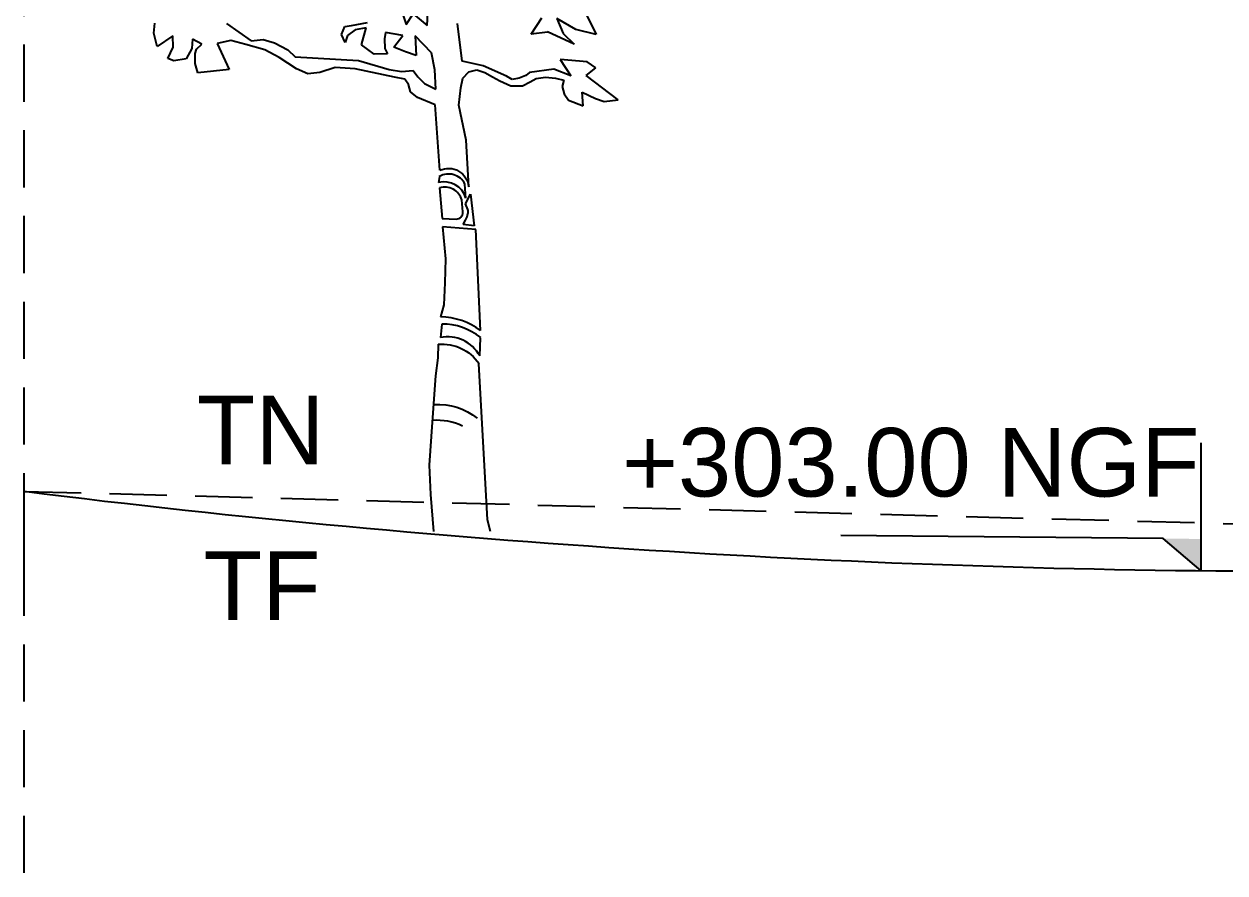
# Model space of a CAD drawing. Header units: millimetres. Extents: x 3.3 to 31.3, y 2.1 to 31.8.
# Drawn here: x 4.34 to 9.59, y 21.93 to 25.65 of the extents above; entities that cross this region are included whole.
import ezdxf

# ---------------------------------------------------------------- set-up
doc = ezdxf.new("R2010")
doc.units = ezdxf.units.MM
doc.linetypes.add('CACHE', pattern=[0.375, 0.25, -0.125])
for name, color, linetype in [('Cotations', 1, 'Continuous'), ('Limites', 7, 'Continuous'), ('Texte', 7, 'Continuous')]:
    doc.layers.add(name, color=color, linetype=linetype)
doc.styles.get("Standard").update_dxf_attribs({"font": 'arial.ttf'})

# ---------------------------------------------------------------- blocks, each defined once
blk = doc.blocks.new('E13')
at = {"color": 84, "true_color": 0x2aaf18}
for p, q in [((0.9328, 18.023), (0.8891, 17.9325)), ((0.9537, 17.9484), (1.0135, 17.9836)), ((1.0135, 17.9836), (0.9936, 17.9358)), ((1.0957, 17.9337), (1.0618, 17.9856)), ((1.6674, 17.9611), (1.617, 17.9707)), ((0.8891, 17.9325), (0.9537, 17.9484)), ((0.9537, 17.9484), (0.9537, 17.9484)), ((0.9587, 17.9017), (1.0432, 17.9407)), ((0.9936, 17.9358), (0.9587, 17.9017)), ((1.0432, 17.9407), (1.0442, 17.9395)), ((1.0442, 17.9395), (1.0957, 17.9337)), ((1.5047, 17.9289), (1.5596, 17.9391)), ((1.5596, 17.9391), (1.5629, 17.9188)), ((1.6205, 17.9534), (1.6561, 17.9477)), ((1.6362, 17.8999), (1.6205, 17.9534)), ((1.6561, 17.9477), (1.6801, 17.9288)), ((1.689, 17.9576), (1.6674, 17.9611)), ((1.6993, 17.9322), (1.689, 17.9576)), ((2.2859, 17.8938), (2.2968, 17.9365)), ((2.2968, 17.9365), (2.2935, 17.9682)), ((1.4648, 17.9282), (1.4619, 17.8651)), ((1.5324, 17.8919), (1.5047, 17.9289)), ((1.5629, 17.9188), (1.5614, 17.8878)), ((1.5952, 17.87), (1.6362, 17.8999)), ((1.6801, 17.9288), (1.6878, 17.9065)), ((1.6878, 17.9065), (1.6993, 17.9322)), ((2.0522, 17.9136), (2.0953, 17.9038)), ((2.0953, 17.9038), (2.0576, 17.8214)), ((2.1444, 17.9019), (2.1741, 17.9175)), ((2.161, 17.8855), (2.1444, 17.9019)), ((2.1741, 17.9175), (2.1764, 17.8881)), ((2.2354, 17.892), (2.2363, 17.9279)), ((2.2363, 17.9279), (2.2859, 17.8938)), ((1.4619, 17.8651), (1.4961, 17.8776)), ((1.4961, 17.8776), (1.5324, 17.8919)), ((1.5614, 17.8878), (1.5536, 17.8713)), ((1.5536, 17.8713), (1.5952, 17.87)), ((2.1649, 17.8719), (2.161, 17.8855)), ((2.1658, 17.8594), (2.1649, 17.8719)), ((2.1651, 17.8397), (2.1658, 17.8594)), ((2.1764, 17.8881), (2.1939, 17.8545)), ((2.2527, 17.8557), (2.2354, 17.892)), ((0.8894, 17.8263), (0.9173, 17.845)), ((0.9208, 17.8023), (0.8894, 17.8263)), ((0.9173, 17.845), (1.0035, 17.8528)), ((1.0035, 17.8528), (0.9691, 17.8005)), ((2.0576, 17.8214), (2.1572, 17.81)), ((2.1572, 17.81), (2.1651, 17.8397)), ((2.1939, 17.8545), (2.2332, 17.8486)), ((2.2332, 17.8486), (2.2527, 17.8557)), ((0.8183, 17.7248), (0.9208, 17.8023)), ((0.9917, 17.7874), (0.9969, 17.7669)), ((0.9338, 17.749), (0.8914, 17.7287)), ((0.9305, 17.7057), (0.9338, 17.749)), ((0.9903, 17.7439), (0.9773, 17.723)), ((0.9969, 17.7669), (0.9903, 17.7439)), ((0.9969, 17.7669), (0.9969, 17.7669)), ((0.8633, 17.7195), (0.8183, 17.7248)), ((0.8914, 17.7287), (0.8633, 17.7195)), ((0.9773, 17.723), (0.9305, 17.7057)), ((0.9305, 17.7057), (0.9305, 17.7057)), ((0.9773, 17.723), (0.9773, 17.723))]:
    blk.add_line(p, q, dxfattribs=at)
at = {"color": 47, "true_color": 0x8d6a35}
for p, q in [((1.4267, 17.9606), (1.4242, 18.0025)), ((1.4712, 17.9978), (1.4267, 17.9606)), ((1.4933, 17.9639), (1.4712, 17.9978)), ((1.5078, 18.0056), (1.4933, 17.9639)), ((1.3157, 17.8478), (1.3305, 17.9669)), ((1.4125, 17.8745), (1.4648, 17.9282)), ((1.9133, 17.9063), (1.8699, 17.8831)), ((1.9493, 17.9168), (1.9133, 17.9063)), ((1.4027, 17.8203), (1.4125, 17.8745)), ((1.8473, 17.861), (1.6456, 17.8499)), ((1.8426, 17.8235), (1.8983, 17.859)), ((1.8699, 17.8831), (1.8473, 17.861)), ((1.8983, 17.859), (1.9438, 17.884)), ((1.1746, 17.7999), (1.2483, 17.833)), ((1.269, 17.82), (1.2437, 17.8117)), ((1.2483, 17.833), (1.3157, 17.8478)), ((1.2942, 17.8135), (1.269, 17.82)), ((1.4715, 17.8178), (1.4567, 17.7973)), ((1.5084, 17.815), (1.4715, 17.8178)), ((1.5479, 17.8214), (1.5084, 17.815)), ((1.5308, 17.7962), (1.656, 17.8226)), ((1.6456, 17.8499), (1.5479, 17.8214)), ((1.656, 17.8226), (1.7197, 17.8272)), ((1.7197, 17.8272), (1.7688, 17.8113)), ((1.8072, 17.8072), (1.8426, 17.8235)), ((1.1229, 17.7687), (1.0985, 17.7819)), ((1.1015, 17.8112), (1.1132, 17.8016)), ((1.1132, 17.8016), (1.1335, 17.7936)), ((1.1335, 17.7936), (1.1559, 17.7889)), ((1.1559, 17.7889), (1.1746, 17.7999)), ((1.1953, 17.7848), (1.16, 17.7688)), ((1.219, 17.7973), (1.1953, 17.7848)), ((1.2437, 17.8117), (1.219, 17.7973)), ((1.3134, 17.7931), (1.2942, 17.8135)), ((1.4567, 17.7973), (1.4353, 17.7762)), ((1.4863, 17.7731), (1.4979, 17.7903)), ((1.4979, 17.7903), (1.5308, 17.7962)), ((1.7688, 17.8113), (1.8072, 17.8072)), ((1.16, 17.7688), (1.1229, 17.7687)), ((1.388, 17.4801), (1.3904, 17.461)), ((1.304, 17.4118), (1.3066, 17.456)), ((1.3872, 17.4442), (1.3792, 17.3469)), ((1.289, 17.4245), (1.2775, 17.3237)), ((1.3043, 17.3929), (1.289, 17.4245)), ((1.313, 17.3675), (1.3169, 17.406)), ((1.2995, 17.3523), (1.2968, 17.3625)), ((1.2975, 17.3751), (1.3043, 17.3929)), ((1.2775, 17.3237), (1.312, 17.3278)), ((1.3044, 17.3417), (1.2995, 17.3523)), ((1.312, 17.3278), (1.3044, 17.3417)), ((1.3792, 17.3469), (1.3344, 17.345)), ((1.3805, 17.0103), (1.3848, 16.9675)), ((1.2596, 16.9092), (1.2565, 16.9674)), ((1.2252, 16.35), (1.2344, 16.3879))]:
    blk.add_line(p, q, dxfattribs=at)
at = {"color": 45, "true_color": 0xba8d4a}
for p, q in [((2.0658, 17.9675), (1.9869, 17.9121)), ((1.9438, 17.884), (2.0038, 17.9002)), ((1.9869, 17.9121), (1.9493, 17.9168)), ((2.0038, 17.9002), (2.0522, 17.9136)), ((0.9691, 17.8005), (1.0238, 17.8217)), ((1.0238, 17.8217), (1.1015, 17.8112)), ((1.3988, 17.7589), (1.4027, 17.8203)), ((1.0179, 17.7937), (0.9917, 17.7874)), ((1.0503, 17.7961), (1.0179, 17.7937)), ((1.0803, 17.792), (1.0503, 17.7961)), ((1.0985, 17.7819), (1.0803, 17.792)), ((1.3195, 17.7623), (1.3134, 17.7931)), ((1.3259, 17.7076), (1.3195, 17.7623)), ((1.4353, 17.7762), (1.3988, 17.7589)), ((1.4574, 17.7317), (1.4796, 17.75)), ((1.4796, 17.75), (1.4863, 17.7731)), ((1.3029, 17.5957), (1.3259, 17.7076)), ((1.3866, 17.5002), (1.4017, 17.7086)), ((1.4017, 17.7086), (1.4574, 17.7317)), ((1.2946, 17.4475), (1.3029, 17.5957)), ((1.2946, 17.4475), (1.2946, 17.4475)), ((1.2566, 16.9899), (1.2718, 17.312)), ((1.2718, 17.312), (1.3777, 17.3198)), ((1.3777, 17.3198), (1.368, 17.2182)), ((1.368, 17.2182), (1.3706, 17.1423)), ((1.3706, 17.1423), (1.3739, 17.0719)), ((1.3739, 17.0719), (1.3842, 17.0332)), ((1.3916, 16.9463), (1.3932, 16.9037)), ((1.3932, 16.9037), (1.4002, 16.8463)), ((1.2344, 16.3879), (1.2619, 16.8853)), ((1.4002, 16.8463), (1.4059, 16.7727)), ((1.4059, 16.7727), (1.4141, 16.6527)), ((1.4141, 16.6527), (1.4201, 16.5613)), ((1.4201, 16.5613), (1.4159, 16.4677)), ((1.4159, 16.4677), (1.4064, 16.35))]:
    blk.add_line(p, q, dxfattribs=at)
for centre, major_axis, start_param, end_param in [((1.359, 17.4418), (-0.0397, 0.051), 5.181167, 7.104727), ((1.3794, 16.8037), (-0.0879, 0.113), 5.536991, 6.586303)]:
    blk.add_ellipse(centre, major_axis=major_axis, ratio=1, start_param=start_param, end_param=end_param, dxfattribs=at)
at = {"color": 47, "true_color": 0x8d6a35, "extrusion": (0, 0, -1)}
for centre, major_axis, start_param, end_param in [((1.3584, 17.4307), (-0.0354, 0.0455), 5.827895, 7.485347), ((1.3727, 17.3915), (-0.044, 0.0566), 5.660511, 7.192627), ((1.3705, 17.3911), (0.0439, 0.0341), 4.072822, 5.678842), ((1.3166, 17.3678), (-0.0126, 0.0162), 5.113129, 5.740899), ((1.3335, 17.3655), (-0.0126, 0.0162), 3.758713, 5.472732), ((1.3775, 16.8182), (-0.118, 0.1517), 6.262862, 6.95973), ((1.3611, 16.8548), (0.0909, 0.0707), 4.294084, 5.580261), ((1.3968, 16.5093), (0.1541, 0.1198), 4.934791, 5.439497)]:
    blk.add_ellipse(centre, major_axis=major_axis, ratio=1, start_param=start_param, end_param=end_param, dxfattribs=at)
at = {"color": 45, "true_color": 0xba8d4a, "extrusion": (0, 0, -1)}
blk.add_ellipse((1.3857, 16.8191), major_axis=(0.169, 0.1315), ratio=1, start_param=-1.556919, end_param=-0.916997, dxfattribs=at)
at = {"color": 47, "true_color": 0x8d6a35}
blk.add_ellipse((1.3918, 16.56), major_axis=(-0.1198, 0.1541), ratio=1, start_param=5.556078, end_param=6.31117, dxfattribs=at)

msp = doc.modelspace()

# ---------------------------------------------------------------- hatches: boundary and pattern name
at = {"layer": 'Cotations', "transparency": 33554687}
h = msp.add_hatch(color=256, dxfattribs=at)
h.dxf.hatch_style = 1
h.paths.add_polyline_path([(9.3226, 23.3936), (9.49, 23.2531), (9.49, 23.392)])

# ---------------------------------------------------------------- linework, layer by layer
msp.add_line((4.337, 23.2503), (4.337, 23.6003))
at = {"linetype": 'CACHE'}
msp.add_line((4.337, 23.6003), (28.687, 22.9503), dxfattribs=at)
msp.add_arc((9.997, 69.1905), 45.9401, 262.92296, 270)
at = {"layer": 'Cotations'}
for p, q in [((9.49, 23.2531), (9.49, 23.8128)), ((9.3226, 23.3936), (7.9121, 23.4073)), ((9.49, 23.2531), (9.3226, 23.3936))]:
    msp.add_line(p, q, dxfattribs=at)
at = {"layer": 'Limites', "linetype": 'CACHE', "transparency": 33554636}
msp.add_line((4.337, 21.9303), (4.337, 31.7904), dxfattribs=at)

# ---------------------------------------------------------------- block references
at = {"color": 45, "true_color": 0xba8d4a, "xscale": -1.37477329816057, "yscale": 1.37477329816057, "zscale": 1.37477329816057}
msp.add_blockref('E13', (8.0631, 0.9465), dxfattribs=at)

# ---------------------------------------------------------------- texts
at = {"layer": 'Cotations', "insert": (6.9545, 23.8776), "char_height": 0.3, "attachment_point": 1}
msp.add_mtext_dynamic_manual_height_columns('+303.00 NGF', width=2.942279, gutter_width=12.5, heights=[0.4792], dxfattribs=at)
at = {"layer": 'Texte', "char_height": 0.3, "attachment_point": 1}
for s, insert in [('TN', (5.0936, 24.0192)), ('TF', (5.123, 23.3374))]:
    msp.add_mtext_dynamic_manual_height_columns(s, width=0.845812, gutter_width=12.5, heights=[0], dxfattribs=dict(at, insert=insert))

doc.saveas('drawing.dxf')
